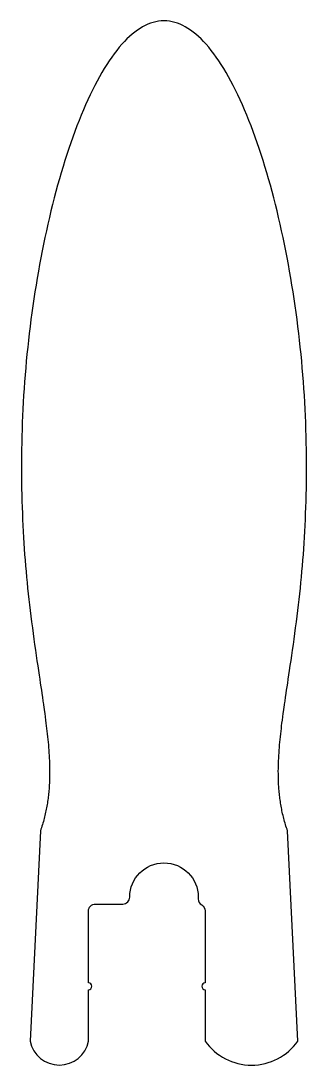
# Model space of a CAD drawing. Header units: inches. Extents: x -8.3 to 2.2, y -5.2 to 32.9.
import ezdxf

# ---------------------------------------------------------------- set-up
doc = ezdxf.new("R2010")
doc.units = ezdxf.units.IN
doc.header["$MEASUREMENT"] = 0

msp = doc.modelspace()

# ---------------------------------------------------------------- linework, layer by layer
msp.add_lwpolyline([(-7.539, 3.33), (-7.914, -4.338, 0.823847), (-5.789, -4.338), (-5.789, -2.463, 1), (-5.789, -2.213), (-5.789, 0.412, -0.414214), (-5.539, 0.662), (-4.539, 0.662, 0.414214), (-4.289, 0.912, -1), (-1.789, 0.912), (-1.789, 0.845, 0.267949), (-1.664, 0.628, -0.267949), (-1.539, 0.412), (-1.539, -2.213, 0.999999), (-1.539, -2.463), (-1.539, -4.338, 0.518719), (1.836, -4.338), (1.461, 3.33)], format="xyb")
msp.add_open_spline([(1.461, 3.33), (-0.042, 7.693), (5.411, 12.729), (-3.039, 54.043), (-11.488, 12.729), (-6.036, 7.693), (-7.539, 3.33)], degree=4, knots=[0, 0, 0, 0, 0, 0.408052, 0.591948, 1, 1, 1, 1, 1])

doc.saveas('drawing.dxf')
